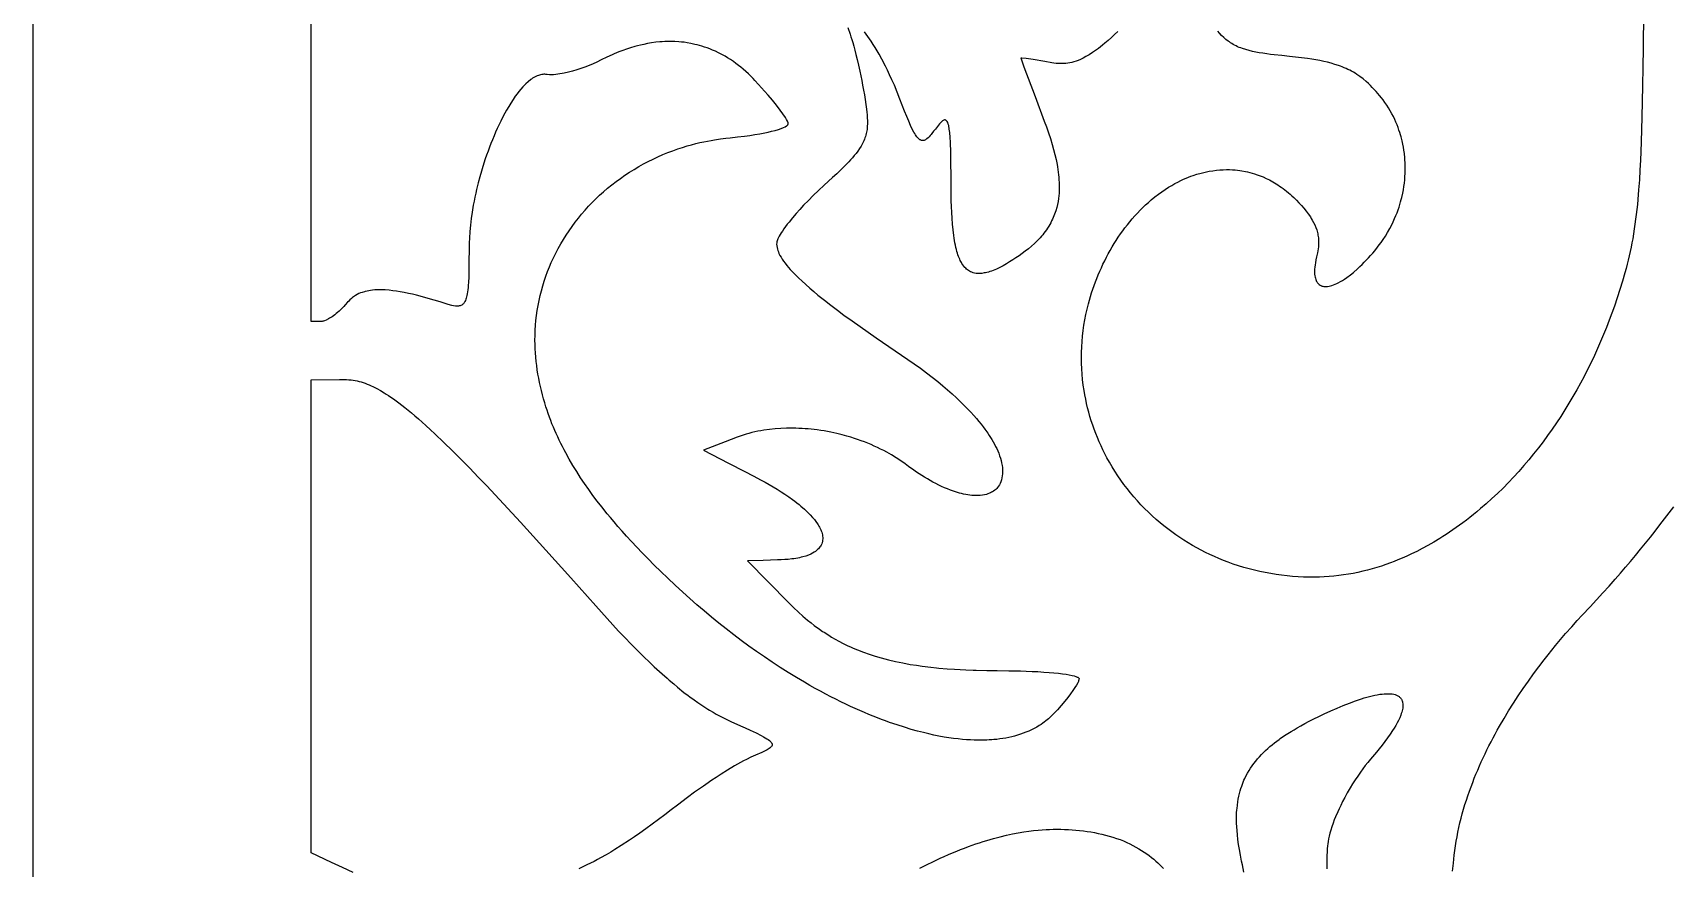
# Model space of a CAD drawing. Extents: x -500 to 500, y -1000 to 1000.
# Drawn here: x -500 to -205.3, y -849.8 to -699.7 of the extents above; entities that cross this region are included whole.
import ezdxf

# ---------------------------------------------------------------- set-up
doc = ezdxf.new("R2010")
doc.units = 0
doc.layers.add('APS_GEOMETR_', color=18, linetype='CONTINUOUS')

msp = doc.modelspace()

# ---------------------------------------------------------------- linework, layer by layer
at = {"layer": 'APS_GEOMETR_'}
msp.add_lwpolyline([(-500, -1000), (500, -1000), (500, 1000), (-500, 1000)], close=True, dxfattribs=at)
for points in [[(-353.43, -698.71), (-353, -699.93), (-352.84, -700.4), (-352.69, -700.86), (-352.52, -701.4), (-352.34, -702.04), (-352.15, -702.76), (-351.94, -703.57), (-351.72, -704.48), (-351.49, -705.47), (-351.26, -706.55), (-350.9, -708.25), (-350.74, -709.1), (-350.58, -709.96), (-350.43, -710.81), (-350.29, -711.67), (-350.16, -712.53), (-350.05, -713.39), (-349.99, -713.91), (-349.94, -714.42), (-349.9, -714.94), (-349.88, -715.46), (-349.88, -715.98), (-349.9, -716.5), (-349.92, -716.75), (-349.95, -717.01), (-349.99, -717.27), (-350.03, -717.52), (-350.09, -717.78), (-350.16, -718.04), (-350.23, -718.29), (-350.32, -718.55), (-350.41, -718.8), (-350.51, -719.05), (-350.63, -719.29), (-350.74, -719.53), (-350.87, -719.77), (-351, -720.01), (-351.28, -720.47), (-351.59, -720.91), (-351.92, -721.33), (-352.24, -721.72), (-352.56, -722.11), (-352.9, -722.49), (-353.24, -722.86), (-353.95, -723.58), (-354.67, -724.3), (-355.4, -724.99), (-356.15, -725.68), (-357.65, -727.05), (-358.65, -727.98), (-359.64, -728.93), (-360.5, -729.79), (-361.35, -730.67), (-362.03, -731.41), (-362.69, -732.15), (-363.34, -732.91), (-363.98, -733.68), (-364.29, -734.08), (-364.59, -734.48), (-364.89, -734.89), (-365.18, -735.31), (-365.37, -735.61), (-365.56, -735.92), (-365.74, -736.24), (-365.91, -736.56), (-365.99, -736.72), (-366.06, -736.89), (-366.12, -737.07), (-366.17, -737.25), (-366.2, -737.44), (-366.22, -737.64), (-366.19, -737.95), (-366.14, -738.27), (-366.07, -738.53), (-365.99, -738.79), (-365.9, -739.05), (-365.79, -739.3), (-365.61, -739.66), (-365.41, -740.01), (-365.2, -740.35), (-364.98, -740.69), (-364.69, -741.08), (-364.39, -741.46), (-364.08, -741.84), (-363.77, -742.2), (-363.26, -742.73), (-362.75, -743.25), (-362.23, -743.77), (-361.7, -744.27), (-360.98, -744.91), (-360.26, -745.55), (-359.52, -746.17), (-358.78, -746.79), (-357.61, -747.7), (-356.45, -748.61), (-355.27, -749.51), (-354.09, -750.39), (-352.65, -751.43), (-351.21, -752.45), (-349.77, -753.47), (-348.32, -754.48), (-343.74, -757.58), (-342.6, -758.37), (-341.47, -759.16), (-340.35, -759.97), (-339.24, -760.79), (-338.21, -761.58), (-337.24, -762.35), (-336.32, -763.11), (-335.45, -763.85), (-334.64, -764.58), (-333.87, -765.28), (-333.15, -765.97), (-332.49, -766.63), (-331.87, -767.26), (-331.29, -767.87), (-330.76, -768.46), (-330.28, -769.01), (-329.84, -769.53), (-329.44, -770.02), (-329.08, -770.48), (-328.76, -770.9), (-328.24, -771.64), (-327.98, -772.02), (-327.73, -772.4), (-327.49, -772.79), (-327.26, -773.19), (-327.03, -773.59), (-326.82, -774), (-326.62, -774.41), (-326.43, -774.82), (-326.26, -775.24), (-326.1, -775.67), (-325.96, -776.1), (-325.84, -776.54), (-325.74, -776.97), (-325.65, -777.42), (-325.6, -777.79), (-325.58, -778.17), (-325.57, -778.55), (-325.59, -778.93), (-325.63, -779.3), (-325.69, -779.68), (-325.79, -780.04), (-325.9, -780.4), (-326.02, -780.68), (-326.15, -780.93), (-326.3, -781.16), (-326.46, -781.38), (-326.63, -781.57), (-326.81, -781.74), (-326.99, -781.9), (-327.18, -782.04), (-327.36, -782.16), (-327.55, -782.26), (-327.73, -782.36), (-327.9, -782.43), (-328.21, -782.56), (-328.48, -782.63), (-328.84, -782.71), (-329.2, -782.78), (-329.57, -782.82), (-329.95, -782.84), (-330.32, -782.85), (-330.7, -782.83), (-331.07, -782.81), (-331.45, -782.77), (-331.83, -782.71), (-332.2, -782.65), (-332.58, -782.57), (-332.95, -782.48), (-333.32, -782.39), (-333.68, -782.28), (-334.4, -782.05), (-334.94, -781.86), (-335.48, -781.65), (-336.01, -781.43), (-336.54, -781.2), (-337.06, -780.95), (-337.58, -780.69), (-338.09, -780.42), (-338.59, -780.14), (-339.1, -779.85), (-339.59, -779.55), (-340.08, -779.25), (-340.57, -778.93), (-341.05, -778.61), (-341.53, -778.28), (-342.46, -777.6), (-343.1, -777.13), (-343.89, -776.57), (-344.7, -776.04), (-345.53, -775.54), (-346.37, -775.06), (-346.93, -774.77), (-347.5, -774.49), (-348.07, -774.21), (-348.65, -773.95), (-349.23, -773.69), (-349.81, -773.45), (-350.4, -773.21), (-350.99, -772.99), (-351.67, -772.75), (-352.21, -772.57), (-352.85, -772.37), (-353.59, -772.15), (-354.44, -771.91), (-355.4, -771.68), (-355.92, -771.56), (-356.46, -771.45), (-357.03, -771.34), (-357.63, -771.23), (-358.26, -771.13), (-358.91, -771.04), (-359.97, -770.91), (-360.53, -770.86), (-361.08, -770.82), (-361.64, -770.79), (-362.2, -770.76), (-362.75, -770.74), (-363.31, -770.73), (-363.87, -770.72), (-364.42, -770.73), (-365.45, -770.77), (-366.48, -770.85), (-367.51, -770.95), (-368.53, -771.09), (-369.07, -771.18), (-369.6, -771.29), (-370.13, -771.4), (-370.66, -771.53), (-371.19, -771.66), (-371.71, -771.81), (-372.23, -771.97), (-372.74, -772.14), (-373.33, -772.35), (-375.45, -773.17), (-379.39, -774.69), (-374.85, -777.01), (-371.9, -778.52), (-370.43, -779.28), (-368.97, -780.06), (-368.24, -780.46), (-367.52, -780.87), (-366.81, -781.28), (-366.1, -781.71), (-365.4, -782.15), (-364.71, -782.6), (-364.03, -783.07), (-363.35, -783.55), (-362.94, -783.86), (-362.55, -784.16), (-362.18, -784.46), (-361.83, -784.75), (-361.19, -785.31), (-360.63, -785.84), (-360.15, -786.32), (-359.74, -786.77), (-359.4, -787.17), (-359.13, -787.52), (-358.86, -787.91), (-358.73, -788.11), (-358.6, -788.32), (-358.49, -788.54), (-358.37, -788.76), (-358.27, -788.98), (-358.18, -789.21), (-358.1, -789.44), (-358.03, -789.67), (-357.98, -789.9), (-357.94, -790.14), (-357.92, -790.37), (-357.91, -790.6), (-357.93, -790.84), (-357.96, -791.07), (-357.98, -791.14), (-358.02, -791.29), (-358.09, -791.51), (-358.15, -791.63), (-358.22, -791.77), (-358.31, -791.92), (-358.41, -792.07), (-358.53, -792.23), (-358.67, -792.39), (-358.83, -792.55), (-359.02, -792.72), (-359.23, -792.88), (-359.46, -793.04), (-359.74, -793.2), (-360.08, -793.37), (-360.49, -793.54), (-360.96, -793.71), (-361.5, -793.87), (-361.79, -793.94), (-362.1, -794.01), (-362.42, -794.08), (-362.76, -794.14), (-363.12, -794.19), (-363.49, -794.24), (-364.13, -794.31), (-364.76, -794.36), (-365.4, -794.39), (-366.04, -794.42), (-367.33, -794.46), (-368.61, -794.49), (-371.45, -794.56), (-367.74, -798.35), (-364.03, -802.14), (-363.15, -802.99), (-362.27, -803.83), (-361.47, -804.54), (-360.66, -805.23), (-360.01, -805.74), (-359.44, -806.18), (-358.52, -806.85), (-357.93, -807.26), (-357.68, -807.42), (-356.84, -807.95), (-356.31, -808.28), (-355.7, -808.63), (-355.01, -809.01), (-354.24, -809.42), (-353.38, -809.83), (-352.92, -810.05), (-352.43, -810.26), (-351.65, -810.59), (-350.6, -810.99), (-349.54, -811.37), (-348.47, -811.71), (-347.39, -812.03), (-346.11, -812.36), (-344.81, -812.66), (-343.51, -812.93), (-342.21, -813.18), (-341.06, -813.35), (-340.05, -813.5), (-338.47, -813.7), (-337.46, -813.81), (-337.04, -813.85), (-335.53, -813.96), (-334.22, -814.06), (-332.15, -814.18), (-330.84, -814.23), (-330.29, -814.25), (-328.4, -814.29), (-326.52, -814.31), (-324.43, -814.33), (-322.34, -814.37), (-321.3, -814.4), (-320.26, -814.44), (-319.21, -814.49), (-318.17, -814.56), (-317.21, -814.63), (-316.32, -814.71), (-315.51, -814.79), (-314.78, -814.88), (-314.14, -814.97), (-313.57, -815.07), (-313.08, -815.17), (-312.67, -815.27), (-312.37, -815.36), (-312.13, -815.46), (-312.03, -815.51), (-311.95, -815.56), (-311.89, -815.61), (-311.84, -815.66), (-311.82, -815.72), (-311.82, -815.8), (-311.83, -815.89), (-311.85, -816), (-311.89, -816.11), (-311.94, -816.24), (-312.06, -816.51), (-312.29, -816.91), (-312.58, -817.37), (-312.93, -817.9), (-313.35, -818.48), (-313.83, -819.12), (-314.39, -819.81), (-315.01, -820.55), (-315.71, -821.34), (-316.2, -821.88), (-316.51, -822.2), (-316.88, -822.56), (-317.3, -822.95), (-317.54, -823.15), (-317.79, -823.35), (-318.06, -823.55), (-318.34, -823.76), (-318.65, -823.97), (-318.97, -824.18), (-319.42, -824.46), (-319.89, -824.71), (-320.37, -824.96), (-320.86, -825.18), (-321.36, -825.39), (-321.86, -825.58), (-322.37, -825.76), (-322.89, -825.92), (-323.41, -826.07), (-323.93, -826.2), (-324.46, -826.32), (-324.99, -826.43), (-325.53, -826.52), (-326.06, -826.6), (-326.6, -826.67), (-327.13, -826.72), (-327.52, -826.75), (-327.95, -826.78), (-328.42, -826.8), (-328.93, -826.82), (-329.48, -826.83), (-330.07, -826.82), (-330.7, -826.81), (-331.36, -826.78), (-332.06, -826.74), (-332.8, -826.68), (-333.57, -826.6), (-334.38, -826.5), (-335.22, -826.39), (-336.1, -826.25), (-337.01, -826.08), (-337.96, -825.89), (-338.85, -825.7), (-339.82, -825.46), (-340.88, -825.19), (-342.02, -824.87), (-343.23, -824.5), (-344.53, -824.08), (-345.89, -823.61), (-346.61, -823.35), (-347.33, -823.08), (-348.08, -822.79), (-348.85, -822.49), (-349.63, -822.17), (-350.42, -821.83), (-351.24, -821.48), (-352.07, -821.11), (-352.91, -820.73), (-353.78, -820.32), (-354.65, -819.9), (-355.55, -819.46), (-356.45, -819), (-357.37, -818.52), (-358.31, -818.02), (-359.26, -817.5), (-360.22, -816.96), (-361.2, -816.4), (-362.66, -815.53), (-364.12, -814.65), (-365.56, -813.74), (-366.98, -812.81), (-368.4, -811.86), (-369.8, -810.89), (-371.19, -809.9), (-372.57, -808.89), (-373.93, -807.87), (-375.28, -806.82), (-376.61, -805.76), (-377.93, -804.69), (-379.24, -803.59), (-380.53, -802.48), (-381.81, -801.36), (-383.08, -800.22), (-384.46, -798.94), (-385.78, -797.7), (-387.03, -796.5), (-388.21, -795.33), (-389.33, -794.21), (-390.38, -793.13), (-391.37, -792.09), (-392.31, -791.09), (-393.18, -790.14), (-393.99, -789.23), (-394.74, -788.38), (-395.44, -787.57), (-396.08, -786.81), (-396.66, -786.11), (-397.67, -784.86), (-398.46, -783.84), (-399.24, -782.81), (-400, -781.76), (-400.74, -780.7), (-401.47, -779.63), (-402.17, -778.54), (-402.85, -777.43), (-403.5, -776.31), (-404.13, -775.18), (-404.44, -774.61), (-404.73, -774.04), (-405.02, -773.46), (-405.31, -772.88), (-405.58, -772.29), (-405.85, -771.71), (-406.11, -771.12), (-406.36, -770.52), (-406.61, -769.93), (-406.84, -769.33), (-407.07, -768.72), (-407.28, -768.12), (-407.49, -767.51), (-407.69, -766.9), (-407.92, -766.17), (-408.13, -765.44), (-408.33, -764.71), (-408.51, -763.97), (-408.69, -763.23), (-408.85, -762.49), (-409, -761.74), (-409.14, -760.99), (-409.26, -760.23), (-409.36, -759.48), (-409.45, -758.72), (-409.53, -757.97), (-409.59, -757.21), (-409.63, -756.45), (-409.66, -755.69), (-409.67, -754.93), (-409.66, -754.04), (-409.63, -753.14), (-409.57, -752.24), (-409.49, -751.35), (-409.39, -750.45), (-409.26, -749.55), (-409.11, -748.66), (-408.93, -747.77), (-408.73, -746.89), (-408.51, -746.01), (-408.27, -745.14), (-408.01, -744.28), (-407.72, -743.43), (-407.41, -742.58), (-407.08, -741.74), (-406.73, -740.92), (-406.34, -740.08), (-405.93, -739.24), (-405.5, -738.42), (-405.04, -737.6), (-404.56, -736.8), (-404.06, -736.01), (-403.55, -735.23), (-403.01, -734.46), (-402.45, -733.7), (-401.87, -732.97), (-401.28, -732.24), (-400.67, -731.53), (-400.04, -730.84), (-399.4, -730.16), (-398.74, -729.51), (-398.07, -728.87), (-397.35, -728.22), (-396.61, -727.59), (-395.86, -726.98), (-395.09, -726.39), (-394.3, -725.82), (-393.5, -725.26), (-392.69, -724.73), (-391.86, -724.21), (-391.02, -723.72), (-390.17, -723.24), (-389.3, -722.79), (-388.43, -722.36), (-387.55, -721.95), (-386.66, -721.56), (-385.76, -721.2), (-384.86, -720.85), (-383.97, -720.54), (-383.11, -720.26), (-382.29, -720), (-381.49, -719.78), (-380.72, -719.58), (-379.99, -719.4), (-379.29, -719.25), (-378.62, -719.11), (-377.98, -719), (-377.38, -718.89), (-376.29, -718.73), (-375.34, -718.62), (-374.54, -718.53), (-373.25, -718.38), (-371.97, -718.23), (-371.05, -718.1), (-370.14, -717.95), (-369.23, -717.8), (-368.32, -717.63), (-367.71, -717.49), (-367.1, -717.34), (-366.5, -717.19), (-365.9, -717.02), (-365.42, -716.86), (-364.95, -716.68), (-364.68, -716.54), (-364.41, -716.39), (-364.31, -716.31), (-364.21, -716.21), (-364.17, -716.14), (-364.15, -716.08), (-364.13, -715.97), (-364.13, -715.9), (-364.14, -715.87), (-364.25, -715.57), (-364.43, -715.24), (-364.61, -714.91), (-365.08, -714.22), (-365.57, -713.54), (-366.25, -712.65), (-366.96, -711.77), (-367.71, -710.89), (-368.38, -710.13), (-369.44, -708.94), (-370.13, -708.21), (-370.42, -707.9), (-370.85, -707.47), (-371.29, -707.04), (-371.74, -706.63), (-372.2, -706.21), (-372.63, -705.86), (-373.08, -705.51), (-373.52, -705.16), (-373.98, -704.83), (-374.52, -704.47), (-375.03, -704.15), (-375.49, -703.87), (-375.92, -703.63), (-376.66, -703.25), (-377.22, -702.98), (-377.74, -702.76), (-378.24, -702.56), (-378.72, -702.37), (-379.19, -702.21), (-379.65, -702.07), (-380.08, -701.94), (-380.5, -701.83), (-380.9, -701.73), (-381.64, -701.57), (-382.29, -701.45), (-382.86, -701.37), (-383.34, -701.32), (-383.77, -701.28), (-384.49, -701.24), (-385.15, -701.23), (-385.76, -701.23), (-386.31, -701.24), (-386.8, -701.27), (-387.23, -701.3), (-387.92, -701.37), (-388.72, -701.49), (-389.45, -701.61), (-390.12, -701.74), (-390.72, -701.88), (-391.26, -702.01), (-391.72, -702.13), (-392.47, -702.34), (-393.22, -702.59), (-393.87, -702.82), (-394.42, -703.03), (-394.88, -703.21), (-395.52, -703.47), (-395.78, -703.59), (-396.77, -704.06), (-397.76, -704.53), (-398.52, -704.91), (-399.23, -705.23), (-399.95, -705.54), (-400.68, -705.82), (-401.42, -706.09), (-402.16, -706.33), (-402.91, -706.55), (-403.67, -706.75), (-404.43, -706.92), (-404.81, -706.99), (-405.19, -707.06), (-405.56, -707.11), (-405.94, -707.16), (-406.32, -707.19), (-406.71, -707.2), (-407.08, -707.19), (-407.46, -707.17), (-407.73, -707.13), (-407.91, -707.12), (-408.09, -707.12), (-408.26, -707.13), (-408.44, -707.15), (-408.65, -707.19), (-408.85, -707.25), (-409.05, -707.31), (-409.25, -707.38), (-409.52, -707.51), (-409.75, -707.63), (-410.1, -707.83), (-410.31, -707.98), (-410.4, -708.04), (-410.91, -708.47), (-411.32, -708.84), (-411.87, -709.39), (-412.22, -709.8), (-412.56, -710.21), (-412.89, -710.63), (-413.21, -711.06), (-413.62, -711.67), (-414.02, -712.29), (-414.4, -712.91), (-414.78, -713.54), (-415.37, -714.62), (-415.84, -715.54), (-416.46, -716.83), (-416.75, -717.51), (-417.04, -718.19), (-417.32, -718.87), (-417.59, -719.55), (-417.86, -720.24), (-418.12, -720.93), (-418.37, -721.63), (-418.61, -722.32), (-419.05, -723.69), (-419.31, -724.54), (-419.58, -725.52), (-419.88, -726.62), (-420.17, -727.85), (-420.32, -728.5), (-420.47, -729.19), (-420.61, -729.91), (-420.76, -730.67), (-420.97, -731.88), (-421.13, -733.05), (-421.27, -734.22), (-421.38, -735.4), (-421.47, -736.58), (-421.5, -737.39), (-421.51, -738.2), (-421.54, -741.12), (-421.56, -742.39), (-421.59, -743.54), (-421.64, -744.57), (-421.67, -745.03), (-421.71, -745.47), (-421.75, -745.87), (-421.79, -746.24), (-421.85, -746.58), (-421.91, -746.89), (-421.96, -747.11), (-422.02, -747.34), (-422.09, -747.56), (-422.18, -747.78), (-422.28, -747.98), (-422.4, -748.18), (-422.47, -748.27), (-422.54, -748.35), (-422.62, -748.43), (-422.71, -748.5), (-422.84, -748.59), (-422.98, -748.66), (-423.13, -748.71), (-423.29, -748.75), (-423.45, -748.78), (-423.62, -748.79), (-423.78, -748.79), (-423.96, -748.78), (-424.3, -748.74), (-424.65, -748.66), (-425.31, -748.48), (-426.73, -748.03), (-427.79, -747.72), (-428.86, -747.41), (-429.92, -747.11), (-431, -746.82), (-431.72, -746.65), (-432.44, -746.49), (-433.17, -746.34), (-433.9, -746.2), (-434.57, -746.1), (-435.24, -746.01), (-435.91, -745.93), (-436.59, -745.87), (-437.06, -745.85), (-437.54, -745.84), (-438.02, -745.85), (-438.5, -745.87), (-438.92, -745.91), (-439.28, -745.96), (-439.85, -746.07), (-440.21, -746.15), (-440.36, -746.19), (-440.78, -746.32), (-441.04, -746.42), (-441.33, -746.54), (-441.65, -746.7), (-441.98, -746.89), (-442.15, -747), (-442.33, -747.13), (-442.51, -747.26), (-442.69, -747.41), (-442.97, -747.66), (-443.18, -747.88), (-443.39, -748.1), (-443.79, -748.56), (-444.07, -748.87), (-444.35, -749.16), (-444.63, -749.43), (-444.9, -749.69), (-445.17, -749.92), (-445.43, -750.14), (-445.68, -750.34), (-445.93, -750.52), (-446.16, -750.69), (-446.39, -750.84), (-446.61, -750.98), (-446.82, -751.1), (-447.2, -751.29), (-447.53, -751.43), (-447.68, -751.48), (-447.82, -751.51), (-447.97, -751.53), (-448.12, -751.54), (-448.43, -751.55), (-448.73, -751.55), (-449.92, -751.54), (-449.92, -671.32)], [(-210.3, -696.08), (-210.36, -702.35), (-210.4, -705.88), (-210.45, -709.11), (-210.51, -712.07), (-210.57, -714.74), (-210.63, -717.12), (-210.7, -719.22), (-210.77, -721.04), (-210.84, -722.57), (-210.93, -724.34), (-211.03, -726.11), (-211.16, -727.88), (-211.31, -729.64), (-211.39, -730.53), (-211.49, -731.41), (-211.59, -732.29), (-211.7, -733.17), (-211.82, -734.05), (-211.94, -734.92), (-212.08, -735.8), (-212.23, -736.67), (-212.37, -737.44), (-212.53, -738.21), (-212.69, -738.98), (-212.86, -739.74), (-213.04, -740.5), (-213.23, -741.27), (-213.43, -742.02), (-213.64, -742.78), (-214.07, -744.29), (-214.53, -745.79), (-215.01, -747.28), (-215.52, -748.77), (-215.97, -750.06), (-216.45, -751.34), (-216.95, -752.62), (-217.46, -753.9), (-218, -755.17), (-218.55, -756.43), (-219.13, -757.69), (-219.72, -758.94), (-220.34, -760.18), (-220.97, -761.42), (-221.62, -762.64), (-222.3, -763.86), (-222.99, -765.06), (-223.7, -766.26), (-224.43, -767.44), (-225.17, -768.61), (-225.94, -769.77), (-226.72, -770.91), (-227.53, -772.04), (-228.35, -773.16), (-229.19, -774.26), (-230.05, -775.34), (-230.92, -776.41), (-231.81, -777.46), (-232.73, -778.5), (-233.65, -779.51), (-234.6, -780.51), (-235.56, -781.49), (-236.54, -782.45), (-237.54, -783.38), (-238.56, -784.3), (-239.59, -785.19), (-240.24, -785.74), (-240.89, -786.26), (-241.52, -786.77), (-242.15, -787.26), (-242.78, -787.73), (-243.4, -788.18), (-244, -788.61), (-244.61, -789.03), (-245.2, -789.44), (-245.78, -789.82), (-246.36, -790.19), (-246.92, -790.55), (-248.03, -791.21), (-249.09, -791.82), (-250.11, -792.37), (-251.08, -792.87), (-252, -793.32), (-252.87, -793.72), (-253.69, -794.08), (-254.45, -794.4), (-255.15, -794.68), (-255.79, -794.93), (-256.61, -795.23), (-257.43, -795.51), (-258.27, -795.77), (-259.1, -796.02), (-259.95, -796.25), (-260.8, -796.46), (-261.65, -796.65), (-262.51, -796.83), (-263.37, -796.99), (-264.23, -797.12), (-265.1, -797.24), (-265.97, -797.34), (-266.83, -797.42), (-267.7, -797.48), (-268.57, -797.52), (-269.44, -797.54), (-270.43, -797.53), (-271.42, -797.51), (-272.41, -797.46), (-273.4, -797.39), (-274.39, -797.3), (-275.38, -797.18), (-276.36, -797.04), (-277.34, -796.88), (-278.32, -796.7), (-279.3, -796.5), (-280.26, -796.27), (-281.23, -796.03), (-282.18, -795.76), (-283.13, -795.47), (-284.07, -795.16), (-285, -794.82), (-285.83, -794.51), (-286.65, -794.17), (-287.46, -793.82), (-288.27, -793.45), (-289.07, -793.06), (-289.86, -792.66), (-290.65, -792.24), (-291.42, -791.8), (-292.19, -791.35), (-292.95, -790.88), (-293.69, -790.39), (-294.43, -789.89), (-295.15, -789.37), (-295.86, -788.84), (-296.56, -788.3), (-297.24, -787.73), (-297.96, -787.12), (-298.66, -786.48), (-299.35, -785.83), (-300.02, -785.16), (-300.68, -784.48), (-301.32, -783.78), (-301.95, -783.06), (-302.56, -782.33), (-303.16, -781.59), (-303.73, -780.83), (-304.29, -780.06), (-304.83, -779.28), (-305.35, -778.48), (-305.85, -777.68), (-306.33, -776.86), (-306.79, -776.04), (-307.16, -775.33), (-307.52, -774.61), (-307.86, -773.89), (-308.19, -773.16), (-308.51, -772.42), (-308.81, -771.67), (-309.09, -770.92), (-309.36, -770.16), (-309.61, -769.39), (-309.85, -768.62), (-310.07, -767.85), (-310.27, -767.07), (-310.46, -766.29), (-310.62, -765.51), (-310.78, -764.72), (-310.91, -763.93), (-311.05, -762.97), (-311.17, -762), (-311.26, -761.02), (-311.32, -760.05), (-311.36, -759.06), (-311.37, -758.08), (-311.36, -757.1), (-311.33, -756.12), (-311.26, -755.14), (-311.18, -754.16), (-311.06, -753.18), (-310.93, -752.21), (-310.76, -751.24), (-310.58, -750.28), (-310.36, -749.33), (-310.13, -748.38), (-309.95, -747.72), (-309.75, -747.07), (-309.55, -746.41), (-309.33, -745.75), (-309.11, -745.1), (-308.87, -744.45), (-308.62, -743.8), (-308.36, -743.16), (-308.09, -742.51), (-307.8, -741.88), (-307.51, -741.24), (-307.2, -740.62), (-306.89, -739.99), (-306.56, -739.38), (-306.22, -738.77), (-305.87, -738.16), (-305.51, -737.56), (-305.14, -736.97), (-304.76, -736.39), (-304.36, -735.82), (-303.96, -735.25), (-303.55, -734.69), (-303.12, -734.15), (-302.69, -733.61), (-302.24, -733.08), (-301.79, -732.56), (-301.32, -732.06), (-300.84, -731.56), (-300.36, -731.08), (-299.86, -730.61), (-299.35, -730.15), (-298.84, -729.7), (-298.19, -729.17), (-297.55, -728.68), (-296.92, -728.23), (-296.31, -727.81), (-295.71, -727.43), (-295.13, -727.08), (-294.57, -726.77), (-294.03, -726.48), (-293.51, -726.22), (-293.02, -725.99), (-292.54, -725.79), (-292.1, -725.6), (-291.68, -725.44), (-291.29, -725.31), (-290.6, -725.08), (-289.85, -724.87), (-289.13, -724.69), (-288.43, -724.55), (-287.75, -724.44), (-287.09, -724.35), (-286.47, -724.29), (-285.87, -724.26), (-285.3, -724.25), (-284.76, -724.25), (-284.24, -724.27), (-283.76, -724.3), (-283.31, -724.35), (-282.89, -724.4), (-282.51, -724.46), (-281.85, -724.58), (-281.5, -724.66), (-281.11, -724.75), (-280.69, -724.87), (-280.23, -725), (-279.75, -725.17), (-279.24, -725.36), (-278.7, -725.57), (-278.14, -725.83), (-277.57, -726.11), (-276.97, -726.43), (-276.36, -726.8), (-276.05, -726.99), (-275.74, -727.2), (-275.43, -727.42), (-275.11, -727.65), (-274.8, -727.89), (-274.48, -728.14), (-274.16, -728.41), (-273.84, -728.68), (-273.52, -728.97), (-273.2, -729.28), (-272.73, -729.74), (-272.27, -730.21), (-271.83, -730.69), (-271.4, -731.19), (-270.98, -731.7), (-270.59, -732.22), (-270.21, -732.76), (-270.04, -733.03), (-269.87, -733.31), (-269.63, -733.74), (-269.42, -734.17), (-269.23, -734.63), (-269.07, -735.09), (-269, -735.33), (-268.94, -735.56), (-268.89, -735.8), (-268.84, -736.04), (-268.8, -736.28), (-268.77, -736.52), (-268.75, -736.76), (-268.73, -737), (-268.73, -737.38), (-268.74, -737.75), (-268.77, -738.12), (-268.81, -738.49), (-268.86, -738.86), (-268.92, -739.22), (-269.08, -739.95), (-269.2, -740.47), (-269.3, -740.99), (-269.36, -741.38), (-269.4, -741.77), (-269.44, -742.16), (-269.46, -742.55), (-269.45, -742.81), (-269.44, -743.07), (-269.41, -743.32), (-269.37, -743.58), (-269.31, -743.78), (-269.25, -743.98), (-269.17, -744.17), (-269.09, -744.36), (-269.01, -744.49), (-268.93, -744.6), (-268.77, -744.78), (-268.62, -744.92), (-268.47, -745.03), (-268.34, -745.1), (-268.23, -745.15), (-268.12, -745.18), (-267.94, -745.23), (-267.76, -745.26), (-267.57, -745.27), (-267.39, -745.28), (-267.12, -745.25), (-266.85, -745.21), (-266.58, -745.16), (-266.32, -745.09), (-266.03, -744.98), (-265.74, -744.87), (-265.46, -744.75), (-265.18, -744.61), (-264.8, -744.39), (-264.42, -744.16), (-264.04, -743.92), (-263.67, -743.67), (-263, -743.16), (-262.45, -742.72), (-261.72, -742.08), (-261.31, -741.69), (-260.91, -741.29), (-260.52, -740.9), (-260.13, -740.49), (-259.75, -740.08), (-259.37, -739.67), (-259, -739.25), (-258.63, -738.82), (-258.13, -738.2), (-257.82, -737.8), (-257.48, -737.33), (-257.11, -736.81), (-256.72, -736.22), (-256.32, -735.55), (-255.9, -734.82), (-255.58, -734.2), (-255.3, -733.62), (-255.05, -733.06), (-254.82, -732.52), (-254.61, -731.99), (-254.42, -731.48), (-254.26, -730.99), (-254.11, -730.52), (-253.97, -730.07), (-253.86, -729.65), (-253.76, -729.24), (-253.59, -728.5), (-253.47, -727.86), (-253.38, -727.31), (-253.3, -726.69), (-253.23, -726.08), (-253.19, -725.5), (-253.16, -724.95), (-253.14, -724.42), (-253.14, -723.91), (-253.15, -723.43), (-253.16, -722.97), (-253.19, -722.53), (-253.22, -722.12), (-253.3, -721.38), (-253.39, -720.74), (-253.47, -720.21), (-253.58, -719.69), (-253.71, -719.07), (-253.89, -718.36), (-254, -717.97), (-254.13, -717.56), (-254.27, -717.13), (-254.43, -716.69), (-254.61, -716.22), (-254.81, -715.74), (-255.03, -715.25), (-255.28, -714.73), (-255.56, -714.21), (-255.86, -713.67), (-256.16, -713.17), (-256.47, -712.67), (-256.8, -712.19), (-257.14, -711.71), (-257.44, -711.32), (-257.75, -710.94), (-258.07, -710.56), (-258.4, -710.18), (-258.73, -709.82), (-259.07, -709.46), (-259.42, -709.11), (-259.78, -708.77), (-260.2, -708.39), (-260.74, -707.94), (-261.29, -707.52), (-261.87, -707.13), (-262.16, -706.94), (-262.46, -706.76), (-262.78, -706.58), (-263.11, -706.4), (-263.44, -706.24), (-263.78, -706.08), (-264.12, -705.93), (-264.46, -705.79), (-264.81, -705.66), (-265.15, -705.53), (-265.8, -705.33), (-266.45, -705.14), (-267.11, -704.96), (-267.77, -704.8), (-268.5, -704.65), (-269.23, -704.52), (-269.97, -704.39), (-270.71, -704.28), (-272.34, -704.08), (-273.98, -703.9), (-275.34, -703.76), (-276.7, -703.61), (-277.38, -703.53), (-278.06, -703.44), (-278.74, -703.34), (-279.41, -703.23), (-280.02, -703.11), (-280.63, -702.99), (-281.24, -702.84), (-281.84, -702.68), (-282.43, -702.49), (-282.72, -702.38), (-283.01, -702.27), (-283.3, -702.15), (-283.58, -702.02), (-283.85, -701.88), (-284.12, -701.73), (-284.35, -701.6), (-284.57, -701.46), (-284.78, -701.31), (-284.99, -701.16), (-285.4, -700.84), (-285.79, -700.49), (-286.17, -700.12), (-286.53, -699.74), (-286.87, -699.34)], [(-304.82, -699.45), (-305.41, -699.99), (-306, -700.52), (-306.6, -701.04), (-307.2, -701.55), (-307.59, -701.87), (-307.97, -702.17), (-308.34, -702.46), (-308.69, -702.72), (-309.37, -703.19), (-310, -703.6), (-310.58, -703.94), (-311.1, -704.22), (-311.56, -704.44), (-311.96, -704.61), (-312.35, -704.76), (-312.74, -704.88), (-313.12, -704.98), (-313.48, -705.06), (-313.83, -705.12), (-314.17, -705.16), (-314.5, -705.19), (-314.81, -705.2), (-315.11, -705.2), (-315.39, -705.19), (-315.9, -705.16), (-316.34, -705.1), (-316.7, -705.05), (-317.96, -704.82), (-320.06, -704.46), (-321.35, -704.27), (-322.1, -704.19), (-322.24, -704.2), (-322.26, -704.22), (-322.27, -704.25), (-322.25, -704.3), (-322.23, -704.35), (-322.19, -704.49), (-321.73, -705.76), (-319.73, -711.12), (-318.06, -715.52), (-317.68, -716.56), (-317.31, -717.61), (-316.97, -718.66), (-316.64, -719.73), (-316.39, -720.62), (-316.16, -721.51), (-315.95, -722.42), (-315.77, -723.33), (-315.69, -723.78), (-315.62, -724.24), (-315.55, -724.7), (-315.5, -725.16), (-315.45, -725.62), (-315.42, -726.08), (-315.39, -726.54), (-315.38, -727), (-315.38, -727.68), (-315.39, -728.08), (-315.41, -728.51), (-315.45, -728.97), (-315.51, -729.46), (-315.59, -729.98), (-315.69, -730.52), (-315.83, -731.08), (-316, -731.66), (-316.1, -731.95), (-316.2, -732.25), (-316.32, -732.56), (-316.45, -732.86), (-316.59, -733.17), (-316.74, -733.48), (-316.9, -733.8), (-317.08, -734.11), (-317.27, -734.43), (-317.47, -734.75), (-317.68, -735.07), (-317.91, -735.39), (-318.13, -735.67), (-318.35, -735.95), (-318.58, -736.23), (-318.82, -736.5), (-319.06, -736.76), (-319.31, -737.02), (-319.83, -737.52), (-320.36, -738.01), (-320.91, -738.47), (-321.48, -738.92), (-322.05, -739.35), (-322.6, -739.74), (-323.16, -740.12), (-323.73, -740.49), (-324.3, -740.85), (-324.88, -741.19), (-325.48, -741.52), (-326.08, -741.83), (-326.68, -742.12), (-326.99, -742.25), (-327.28, -742.38), (-327.57, -742.48), (-327.85, -742.58), (-328.12, -742.66), (-328.38, -742.73), (-328.63, -742.78), (-328.87, -742.83), (-329.32, -742.9), (-329.72, -742.93), (-330.06, -742.93), (-330.34, -742.91), (-330.61, -742.86), (-330.87, -742.79), (-331.1, -742.71), (-331.32, -742.61), (-331.53, -742.5), (-331.72, -742.38), (-331.89, -742.26), (-332.05, -742.12), (-332.2, -741.99), (-332.34, -741.85), (-332.56, -741.58), (-332.74, -741.34), (-332.88, -741.13), (-332.98, -740.97), (-333.07, -740.78), (-333.18, -740.58), (-333.28, -740.36), (-333.38, -740.11), (-333.48, -739.85), (-333.59, -739.56), (-333.69, -739.26), (-333.78, -738.94), (-333.88, -738.59), (-333.97, -738.23), (-334.06, -737.84), (-334.14, -737.44), (-334.22, -737.02), (-334.29, -736.58), (-334.36, -736.12), (-334.48, -735.08), (-334.58, -734.04), (-334.66, -732.99), (-334.72, -731.95), (-334.77, -730.9), (-334.8, -729.86), (-334.82, -728.81), (-334.83, -727.76), (-334.83, -725.39), (-334.85, -723.02), (-334.89, -721.17), (-334.94, -719.31), (-335, -718.45), (-335.07, -717.59), (-335.16, -716.96), (-335.26, -716.34), (-335.33, -716.06), (-335.43, -715.79), (-335.52, -715.62), (-335.63, -715.47), (-335.69, -715.41), (-335.75, -715.37), (-335.83, -715.34), (-335.9, -715.32), (-336.03, -715.33), (-336.15, -715.36), (-336.36, -715.49), (-336.56, -715.64), (-336.74, -715.82), (-336.92, -716.01), (-337.3, -716.48), (-337.66, -716.95), (-337.97, -717.35), (-338.27, -717.76), (-338.43, -717.95), (-338.6, -718.14), (-338.77, -718.33), (-338.94, -718.51), (-339.17, -718.7), (-339.29, -718.79), (-339.42, -718.87), (-339.55, -718.94), (-339.69, -718.99), (-339.83, -719.02), (-339.97, -719.03), (-340.07, -719.02), (-340.17, -719), (-340.26, -718.97), (-340.36, -718.92), (-340.45, -718.87), (-340.53, -718.81), (-340.7, -718.67), (-340.85, -718.5), (-340.99, -718.33), (-341.24, -717.97), (-341.37, -717.75), (-341.51, -717.51), (-341.8, -716.96), (-342.11, -716.3), (-342.44, -715.55), (-342.8, -714.7), (-343.18, -713.75), (-344.03, -711.58), (-344.52, -710.33), (-345.03, -709.09), (-345.47, -708.1), (-345.88, -707.19), (-346.28, -706.37), (-346.64, -705.64), (-347.28, -704.41), (-347.77, -703.5), (-348.11, -702.91), (-348.46, -702.32), (-348.82, -701.74), (-349.19, -701.17), (-349.48, -700.74), (-349.79, -700.32), (-350.1, -699.91), (-350.42, -699.5)], [(-442.39, -850.62), (-444.32, -849.71), (-446.25, -848.79), (-449.92, -847.04), (-449.92, -762.01), (-444.84, -762), (-443.99, -762), (-443.56, -762), (-443.13, -762.02), (-442.76, -762.05), (-442.39, -762.09), (-442.02, -762.15), (-441.65, -762.23), (-441.29, -762.32), (-440.92, -762.42), (-440.56, -762.53), (-440.21, -762.65), (-439.85, -762.79), (-439.5, -762.93), (-439.15, -763.09), (-438.81, -763.25), (-438.13, -763.59), (-437.47, -763.95), (-436.8, -764.36), (-436.42, -764.6), (-436.02, -764.86), (-435.59, -765.16), (-435.13, -765.48), (-434.65, -765.82), (-434.15, -766.2), (-433.62, -766.6), (-433.06, -767.04), (-432.49, -767.5), (-431.89, -767.99), (-431.27, -768.51), (-430.63, -769.06), (-429.97, -769.65), (-429.28, -770.26), (-428.47, -771.01), (-427.67, -771.76), (-426.08, -773.28), (-424.5, -774.81), (-422.95, -776.37), (-421.4, -777.94), (-419.88, -779.52), (-418.36, -781.11), (-416.85, -782.71), (-414.55, -785.18), (-412.26, -787.65), (-409.99, -790.14), (-407.73, -792.64), (-403.23, -797.66), (-398.74, -802.69), (-396.7, -804.95), (-394.64, -807.19), (-393.52, -808.37), (-392.39, -809.53), (-391.25, -810.69), (-390.1, -811.83), (-389.09, -812.79), (-388.21, -813.61), (-386.81, -814.9), (-385.92, -815.69), (-385.54, -816.03), (-384.72, -816.71), (-384.01, -817.3), (-382.87, -818.22), (-382.14, -818.78), (-381.83, -819.01), (-381.05, -819.57), (-380.37, -820.05), (-379.29, -820.78), (-378.59, -821.23), (-378.3, -821.41), (-377.64, -821.8), (-377.06, -822.13), (-376.14, -822.63), (-375.55, -822.93), (-375.3, -823.05), (-374.44, -823.44), (-372.71, -824.21), (-371.85, -824.6), (-370.99, -824.99), (-369.87, -825.52), (-368.96, -825.98), (-368.57, -826.19), (-368.24, -826.38), (-367.96, -826.55), (-367.73, -826.71), (-367.49, -826.89), (-367.37, -826.99), (-367.26, -827.1), (-367.16, -827.22), (-367.08, -827.34), (-367.06, -827.41), (-367.03, -827.47), (-367.02, -827.54), (-367.02, -827.61), (-367.02, -827.68), (-367.03, -827.74), (-367.08, -827.86), (-367.16, -827.97), (-367.26, -828.09), (-367.39, -828.21), (-367.55, -828.33), (-367.73, -828.44), (-367.92, -828.56), (-368.37, -828.79), (-368.88, -829.03), (-370.01, -829.52), (-370.83, -829.88), (-371.64, -830.26), (-372.18, -830.55), (-372.73, -830.84), (-373.26, -831.15), (-373.8, -831.45), (-375.06, -832.23), (-376.17, -832.92), (-377.1, -833.53), (-377.88, -834.03), (-378.95, -834.75), (-379.39, -835.06), (-380.96, -836.18), (-382.25, -837.13), (-384.02, -838.48), (-385.16, -839.36), (-386.31, -840.23), (-387.46, -841.09), (-388.62, -841.94), (-389.76, -842.76), (-390.82, -843.51), (-391.79, -844.18), (-392.67, -844.78), (-394.17, -845.77), (-395.29, -846.49), (-396.01, -846.93), (-396.87, -847.43), (-397.87, -847.99), (-398.43, -848.29), (-399.03, -848.6), (-399.66, -848.92), (-400.34, -849.25), (-401.05, -849.58), (-401.8, -849.93)], [(-244.65, -850.33), (-244.49, -848.92), (-244.34, -847.5), (-244.23, -846.66), (-244.11, -845.83), (-243.98, -844.99), (-243.83, -844.16), (-243.67, -843.33), (-243.49, -842.5), (-243.3, -841.67), (-243.09, -840.85), (-242.88, -840.03), (-242.65, -839.21), (-242.4, -838.4), (-242.15, -837.59), (-241.88, -836.79), (-241.6, -835.99), (-241.31, -835.19), (-241.01, -834.4), (-240.72, -833.66), (-240.42, -832.92), (-240.11, -832.18), (-239.79, -831.45), (-239.46, -830.72), (-239.13, -829.99), (-238.79, -829.27), (-238.44, -828.55), (-238.08, -827.84), (-237.71, -827.12), (-237.34, -826.41), (-236.96, -825.71), (-236.58, -825), (-236.18, -824.3), (-235.38, -822.92), (-234.55, -821.54), (-233.69, -820.18), (-232.82, -818.84), (-231.92, -817.51), (-231, -816.2), (-230.06, -814.9), (-229.1, -813.61), (-228.13, -812.35), (-227.44, -811.46), (-226.77, -810.62), (-226.12, -809.82), (-225.49, -809.06), (-224.29, -807.66), (-223.19, -806.41), (-222.2, -805.3), (-221.31, -804.34), (-219.88, -802.82), (-218.73, -801.59), (-217.59, -800.35), (-216.47, -799.12), (-215.37, -797.87), (-214.45, -796.81), (-213.53, -795.74), (-212.62, -794.67), (-211.72, -793.59), (-210.83, -792.5), (-209.94, -791.41), (-209.06, -790.32), (-208.18, -789.22), (-207.34, -788.13), (-206.51, -787.04), (-205.68, -785.95), (-204.86, -784.85)], [(-282.15, -850.54), (-282.43, -849.23), (-282.57, -848.58), (-282.79, -847.5), (-282.98, -846.49), (-283.13, -845.54), (-283.24, -844.65), (-283.34, -843.82), (-283.4, -843.06), (-283.45, -842.36), (-283.48, -841.73), (-283.49, -841.16), (-283.49, -840.66), (-283.47, -839.86), (-283.43, -839.33), (-283.4, -839.07), (-283.34, -838.48), (-283.26, -837.92), (-283.17, -837.39), (-283.06, -836.88), (-282.95, -836.4), (-282.83, -835.94), (-282.7, -835.51), (-282.56, -835.1), (-282.42, -834.71), (-282.29, -834.35), (-282.15, -834.02), (-282.01, -833.71), (-281.74, -833.17), (-281.5, -832.72), (-281.24, -832.27), (-280.96, -831.84), (-280.67, -831.41), (-280.36, -830.99), (-280.04, -830.58), (-279.7, -830.18), (-279.36, -829.78), (-279, -829.4), (-278.63, -829.03), (-278.25, -828.66), (-277.87, -828.31), (-277.47, -827.96), (-277.07, -827.63), (-276.66, -827.3), (-276.25, -826.98), (-275.83, -826.67), (-275.63, -826.52), (-275.21, -826.23), (-274.56, -825.8), (-273.68, -825.25), (-273.15, -824.93), (-272.56, -824.59), (-271.91, -824.22), (-271.2, -823.83), (-270.42, -823.42), (-269.58, -822.99), (-268.68, -822.54), (-267.71, -822.08), (-266.55, -821.55), (-265.41, -821.04), (-264.28, -820.57), (-263.17, -820.13), (-262.09, -819.74), (-261.56, -819.56), (-261.04, -819.39), (-260.53, -819.23), (-260.03, -819.08), (-259.55, -818.95), (-259.07, -818.84), (-258.61, -818.73), (-258.17, -818.65), (-257.74, -818.57), (-257.32, -818.52), (-256.93, -818.48), (-256.55, -818.46), (-256.19, -818.46), (-255.84, -818.47), (-255.52, -818.51), (-255.22, -818.56), (-254.94, -818.63), (-254.69, -818.73), (-254.57, -818.78), (-254.46, -818.84), (-254.35, -818.91), (-254.25, -818.98), (-254.15, -819.06), (-254.07, -819.14), (-253.99, -819.23), (-253.91, -819.33), (-253.84, -819.43), (-253.78, -819.54), (-253.73, -819.65), (-253.68, -819.77), (-253.65, -819.89), (-253.62, -820.01), (-253.57, -820.26), (-253.56, -820.52), (-253.57, -820.78), (-253.59, -821.03), (-253.64, -821.28), (-253.7, -821.54), (-253.77, -821.79), (-253.85, -822.04), (-253.94, -822.29), (-254.13, -822.77), (-254.36, -823.25), (-254.6, -823.72), (-254.86, -824.18), (-255.13, -824.64), (-255.41, -825.08), (-255.86, -825.76), (-256.33, -826.42), (-256.81, -827.08), (-257.31, -827.72), (-257.82, -828.35), (-258.34, -828.98), (-259.39, -830.22), (-259.86, -830.8), (-260.33, -831.38), (-260.78, -831.96), (-261.22, -832.56), (-261.7, -833.26), (-262.17, -833.97), (-262.63, -834.68), (-263.07, -835.4), (-263.57, -836.28), (-264.01, -837.09), (-264.4, -837.85), (-264.74, -838.53), (-265.04, -839.15), (-265.29, -839.7), (-265.68, -840.58), (-265.91, -841.16), (-266.13, -841.76), (-266.34, -842.36), (-266.53, -842.96), (-266.69, -843.54), (-266.82, -844.07), (-266.92, -844.57), (-267, -845.02), (-267.07, -845.42), (-267.11, -845.78), (-267.17, -846.35), (-267.21, -846.93), (-267.24, -847.51), (-267.26, -848.1), (-267.27, -848.68), (-267.26, -849.93)], [(-340.43, -849.84), (-339.71, -849.47), (-338.99, -849.1), (-338.26, -848.74), (-337.53, -848.39), (-336.79, -848.05), (-336.06, -847.72), (-335.32, -847.39), (-334.57, -847.07), (-333.82, -846.76), (-333.11, -846.47), (-332.41, -846.2), (-331.72, -845.94), (-331.03, -845.7), (-330.36, -845.46), (-329.7, -845.24), (-329.06, -845.03), (-328.42, -844.84), (-327.19, -844.48), (-326, -844.17), (-324.86, -843.9), (-323.78, -843.66), (-322.75, -843.46), (-321.77, -843.3), (-320.85, -843.16), (-319.99, -843.05), (-319.18, -842.97), (-318.44, -842.91), (-317.75, -842.87), (-317.13, -842.84), (-316.46, -842.82), (-315.78, -842.82), (-315.1, -842.82), (-314.42, -842.84), (-313.74, -842.87), (-313.06, -842.91), (-312.38, -842.96), (-311.71, -843.03), (-311.03, -843.11), (-310.36, -843.2), (-309.69, -843.3), (-309.02, -843.42), (-308.35, -843.56), (-307.69, -843.7), (-307.03, -843.86), (-306.38, -844.04), (-305.71, -844.24), (-305.06, -844.46), (-304.43, -844.69), (-303.83, -844.93), (-303.24, -845.19), (-302.67, -845.46), (-302.12, -845.73), (-301.59, -846.02), (-301.07, -846.32), (-300.58, -846.62), (-300.11, -846.94), (-299.65, -847.25), (-299.21, -847.57), (-298.79, -847.9), (-298.38, -848.23), (-297.99, -848.56), (-297.62, -848.89), (-297.26, -849.22), (-296.92, -849.55), (-296.6, -849.88)]]:
    msp.add_lwpolyline(points, dxfattribs=at)

doc.saveas('drawing.dxf')
